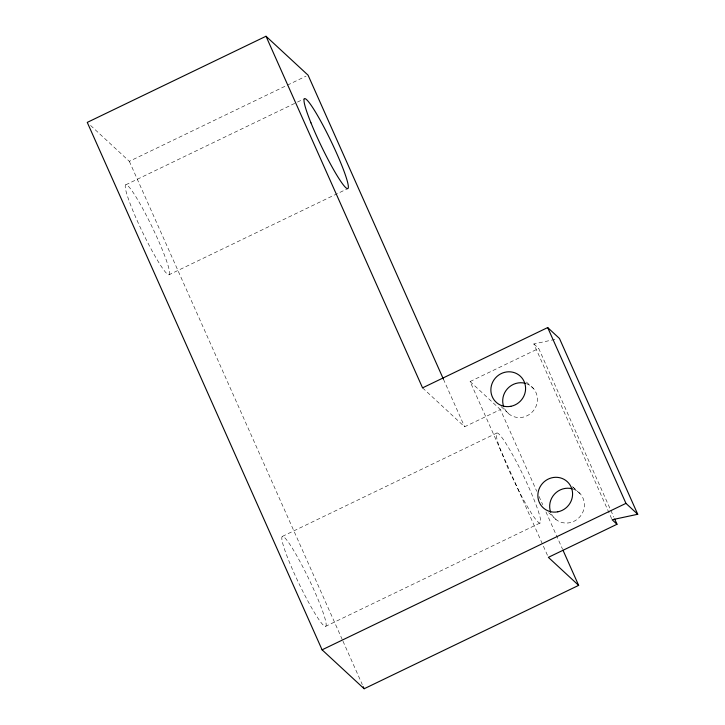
<?xml version="1.0" encoding="UTF-8"?>
<svg xmlns="http://www.w3.org/2000/svg" width="725" height="725" viewBox="0 0 725 725"><rect width="100%" height="100%" fill="white"/><g stroke="black" fill="none" stroke-linecap="round" stroke-linejoin="round"><path stroke-width="0.54" stroke-dasharray="3.62 2.72" d="M90.562 125.452L129.331 161.322L306.041 76.152M125.815 184.793L296.434 102.56M297.449 102.071L304.554 98.645M169.061 274.739A49.907 5.447 64.3 0 0 141.04 205.565A49.907 5.447 64.3 0 0 132.213 208.99A49.907 5.447 64.3 0 0 169.061 274.739L347.801 188.591M547.457 555.305L470.09 381.54L538.72 348.453L613.776 517.025M422.557 387.866L464.625 426.789L500.377 409.562L536.745 491.26M282.36 536.409L496.852 433.033M325.607 626.355A49.907 5.447 64.3 0 0 297.585 557.19A49.907 5.447 64.3 0 0 288.767 560.606A49.907 5.447 64.3 0 0 325.607 626.355L540.107 522.979M611.655 518.71L533.845 343.94L557.326 338.919M533.845 343.94L538.72 348.453M526.413 382.048L533.627 388.7M501.093 406.589L509.766 414.618M470.09 381.54L500.377 409.562M572.714 486.901L580.589 494.187M572.596 486.81L577.317 491.178M548.743 512.729L556.728 520.106M539.047 496.435L542.735 504.709M545.961 511.941L562.537 549.169M443.446 379.22L464.625 426.789M129.331 161.322L342.517 640.148M342.979 641.181L362.319 684.618M526.386 383.67A17.763 17.019 -47.2 0 1 532.585 411.682A17.763 17.019 -47.2 0 1 504.156 407.822M573.348 489.157A17.763 17.019 -47.2 0 1 579.937 516.735A17.763 17.019 -47.2 0 1 551.607 514.315M519.154 491.55L507.962 468.268L499.588 447.597A49.907 5.447 64.3 0 1 510.246 450.587A49.907 5.447 64.3 0 1 540.225 517.931A49.907 5.447 64.3 0 1 519.154 491.55"/><path stroke-width="1.09" d="M443.446 379.22L308.071 75.173L266.012 36.25L87.263 122.398L322.09 649.827L364.158 688.75L578.65 585.374L562.99 550.212M578.65 585.374L548.363 557.344L617.002 524.266L612.118 519.743L637.737 514.27L559.455 338.457L547.683 327.564L422.557 387.866L266.012 36.25M322.09 649.827L625.956 503.368L637.737 514.27M547.683 327.564L625.956 503.368M614.7 519.091L617.002 524.266M363.234 686.684L364.158 688.75M503.73 406.788A17.763 17.019 -47.2 0 1 507.536 388.636A17.763 17.019 -47.2 0 1 525.317 383.335M550.701 512.276A17.763 17.019 -47.2 0 1 554.498 494.124A17.763 17.019 -47.2 0 1 572.279 488.822M510.844 406.308A17.763 17.019 -47.2 0 0 521.792 377.752A17.763 17.019 -47.2 0 0 492.058 383.57A17.763 17.019 -47.2 0 0 510.844 406.308M557.833 511.814A17.763 17.019 -47.2 0 0 568.781 483.258A17.763 17.019 -47.2 0 0 539.047 489.076A17.763 17.019 -47.2 0 0 557.833 511.814M310.962 122.842A49.907 5.447 64.3 0 0 347.801 188.591A49.907 5.447 64.3 0 0 319.779 119.417A49.907 5.447 64.3 0 0 310.962 122.842"/></g></svg>
